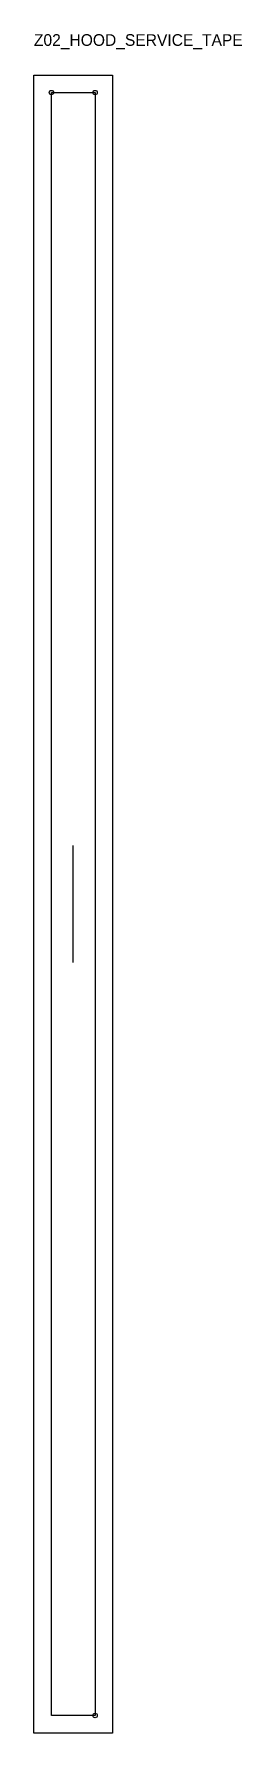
# Model space of a CAD drawing. Header units: millimetres. Extents: x -12 to 131, y -12 to 1153.
import ezdxf

# ---------------------------------------------------------------- set-up
doc = ezdxf.new("R2010")
doc.units = ezdxf.units.MM
for name, color, linetype in [('CUT', 1, 'Continuous'), ('GRAIN', 3, 'Continuous'), ('ID', 7, 'Continuous'), ('NOTCH', 2, 'Continuous'), ('SEAM', 5, 'Continuous')]:
    doc.layers.add(name, color=color, linetype=linetype)

msp = doc.modelspace()

# ---------------------------------------------------------------- linework, layer by layer
at = {"layer": 'CUT'}
msp.add_lwpolyline([(-12, -12), (-12, 1124.4), (42, 1124.4), (42, -12), (-12, -12)], close=True, dxfattribs=at)
at = {"layer": 'GRAIN'}
msp.add_line((15, 516.2), (15, 596.2), dxfattribs=at)
at = {"layer": 'NOTCH'}
for centre in [(0, 1112.4), (30, 1112.4), (30, 1112.4), (30, 0)]:
    msp.add_circle(centre, 1.5, dxfattribs=at)
at = {"layer": 'SEAM'}
msp.add_lwpolyline([(0, 0), (0, 1112.4), (30, 1112.4), (30, 0)], close=True, dxfattribs=at)

# ---------------------------------------------------------------- texts
at = {"layer": 'ID'}
msp.add_text('Z02_HOOD_SERVICE_TAPE', height=8, dxfattribs=at).set_placement((-12, 1144.4))

doc.saveas('drawing.dxf')
